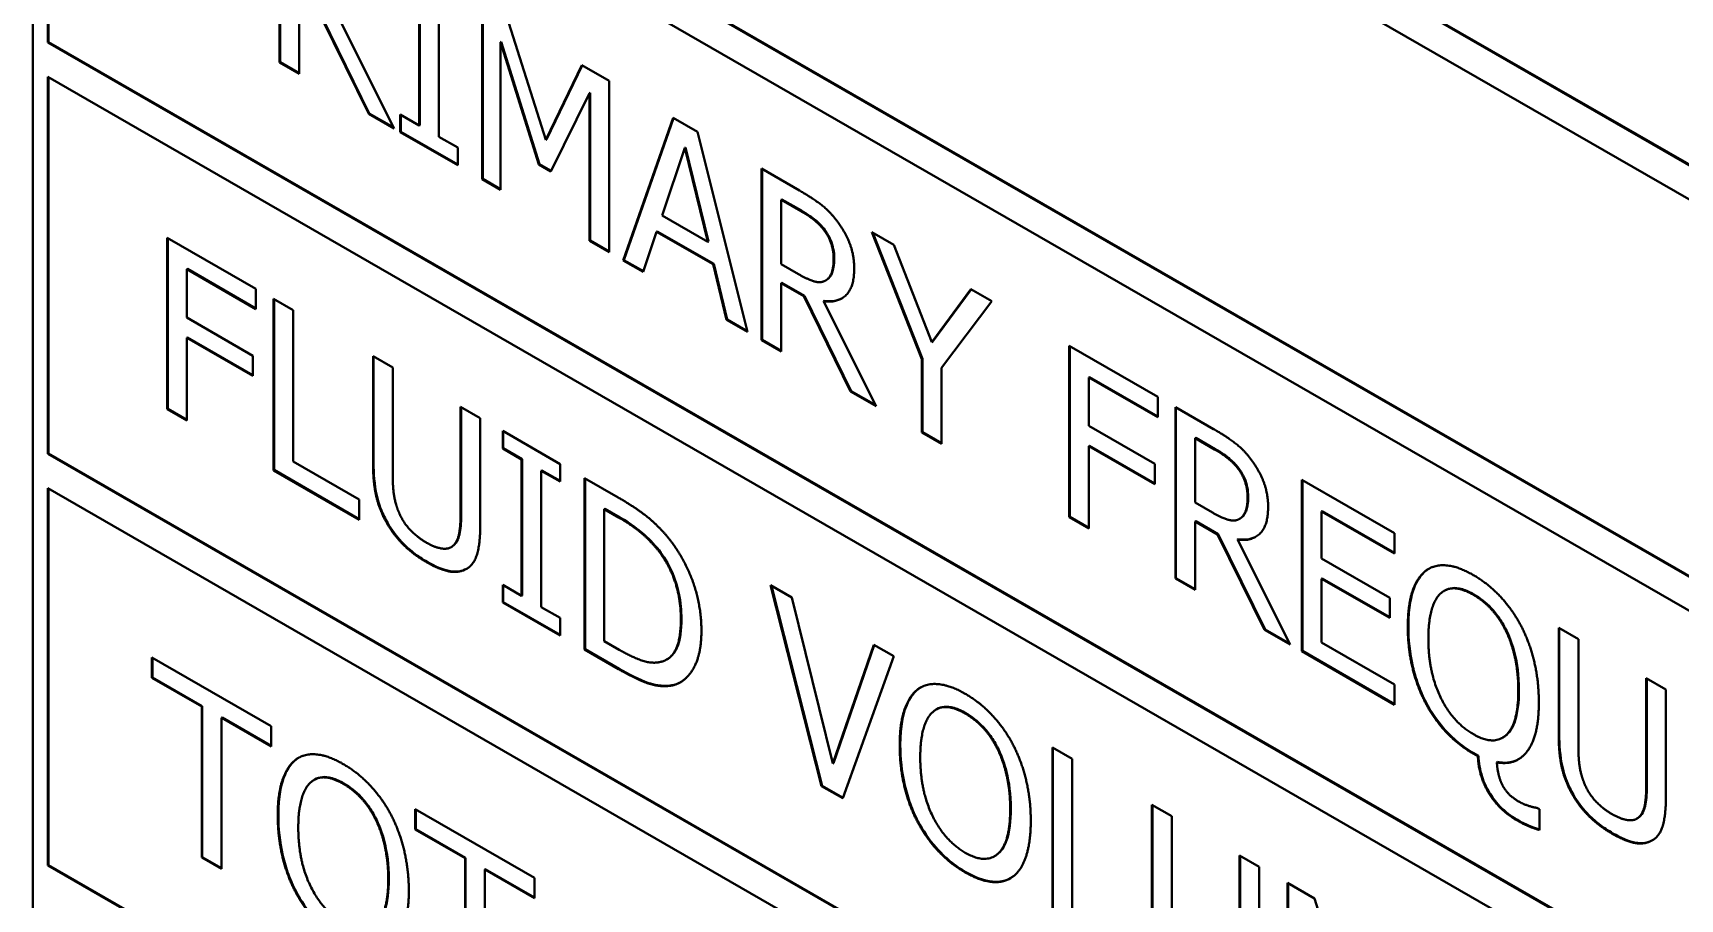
# Model space of a CAD drawing. Header units: millimetres. Extents: x 0 to 4205, y 0 to 2970.
# Drawn here: x 3753.92 to 3763.74, y 2247.21 to 2252.37 of the extents above; entities that cross this region are included whole.
import ezdxf

# ---------------------------------------------------------------- set-up
doc = ezdxf.new("R2010")
doc.units = ezdxf.units.MM
doc.header["$LTSCALE"] = 5
doc.layers.add('가시적인 것(ISO)', color=3, linetype='Continuous', lineweight=40)
doc.layers.add('가시적인 좁은 것(ISO)', color=3, linetype='Continuous', lineweight=35)

msp = doc.modelspace()

# ---------------------------------------------------------------- linework, layer by layer
at = {"layer": '가시적인 것(ISO)'}
for p, q in [((3753.9176, 2244.9054), (3753.9176, 2264.5266)), ((3769.7391, 2248.1598), (3754.006, 2257.2199)), ((3754.0095, 2257.222), (3769.7391, 2248.1639)), ((3754.006, 2257.0155), (3769.7391, 2247.9554)), ((3769.7391, 2245.7072), (3754.006, 2254.7673)), ((3754.0095, 2254.7693), (3769.7391, 2245.7113)), ((3754.006, 2252.3147), (3754.006, 2254.5629)), ((3754.006, 2254.5629), (3769.7391, 2245.5028)), ((3754.0095, 2254.5609), (3754.0095, 2252.3167)), ((3755.3882, 2252.1961), (3755.3882, 2253.2181)), ((3755.3917, 2252.1982), (3755.3917, 2253.216)), ((3756.2205, 2251.8212), (3756.2205, 2252.6344)), ((3756.2241, 2251.8232), (3756.2241, 2252.6365)), ((3755.5057, 2252.5351), (3755.5057, 2252.1285)), ((3756.338, 2252.5668), (3756.338, 2251.7535)), ((3756.5958, 2251.5007), (3756.5958, 2252.5226)), ((3756.5994, 2251.5027), (3756.5994, 2252.5206)), ((3755.9197, 2251.8901), (3755.6403, 2252.4576)), ((3755.9232, 2251.8921), (3755.6439, 2252.4596)), ((3755.7578, 2252.428), (3756.0723, 2251.8022)), ((3756.7563, 2252.4302), (3756.9769, 2251.7343)), ((3754.0095, 2252.3167), (3754.006, 2252.3147)), ((3769.7391, 2243.2545), (3754.006, 2252.3147)), ((3754.0095, 2252.3167), (3769.7391, 2243.2586)), ((3756.709, 2252.32), (3756.7054, 2252.3179)), ((3756.9339, 2251.5876), (3756.7054, 2252.3179)), ((3756.7054, 2252.3179), (3756.7054, 2251.4376)), ((3756.9375, 2251.5896), (3756.709, 2252.32)), ((3755.3917, 2252.1982), (3755.3882, 2252.1961)), ((3755.5057, 2252.1285), (3755.3882, 2252.1961)), ((3755.5057, 2252.1326), (3755.3917, 2252.1982)), ((3754.006, 2249.862), (3754.006, 2252.1103)), ((3754.006, 2252.1103), (3769.7391, 2243.0502)), ((3754.0095, 2252.1082), (3754.0095, 2249.864)), ((3756.9769, 2251.7343), (3757.1904, 2252.1803)), ((3756.9804, 2251.7363), (3757.1924, 2252.1791)), ((3757.1904, 2252.1803), (3757.3537, 2252.0862)), ((3757.2362, 2252.0123), (3757.0056, 2251.5463)), ((3757.2397, 2252.0143), (3757.2362, 2252.0123)), ((3757.2362, 2251.132), (3757.2362, 2252.0123)), ((3757.2397, 2251.134), (3757.2397, 2252.0143)), ((3757.3537, 2252.0862), (3757.3537, 2251.0643)), ((3755.9232, 2251.8921), (3755.9197, 2251.8901)), ((3756.0723, 2251.8022), (3755.9197, 2251.8901)), ((3756.0694, 2251.808), (3755.9232, 2251.8921)), ((3756.1081, 2251.7816), (3756.1081, 2251.8859)), ((3756.1081, 2251.8859), (3756.2205, 2251.8212)), ((3756.1116, 2251.7836), (3756.1116, 2251.8839)), ((3756.2241, 2251.8232), (3756.2205, 2251.8212)), ((3757.4375, 2251.016), (3757.7354, 2251.8664)), ((3757.441, 2251.0181), (3757.7378, 2251.865)), ((3757.7354, 2251.8664), (3757.8801, 2251.7831)), ((3756.1116, 2251.7836), (3756.1081, 2251.7816)), ((3756.4504, 2251.5844), (3756.1081, 2251.7816)), ((3756.4504, 2251.5885), (3756.1116, 2251.7836)), ((3756.338, 2251.7535), (3756.4504, 2251.6888)), ((3756.9804, 2251.7363), (3756.9769, 2251.7343)), ((3757.8801, 2251.7831), (3758.1781, 2250.5895)), ((3756.4504, 2251.6888), (3756.4504, 2251.5844)), ((3757.8049, 2251.6873), (3757.6688, 2251.2845)), ((3757.8085, 2251.6893), (3757.8049, 2251.6873)), ((3757.9417, 2251.1273), (3757.8049, 2251.6873)), ((3757.9453, 2251.1294), (3757.8085, 2251.6893)), ((3756.5994, 2251.5027), (3756.5958, 2251.5007)), ((3756.7054, 2251.4417), (3756.5994, 2251.5027)), ((3756.9375, 2251.5896), (3756.9339, 2251.5876)), ((3757.0056, 2251.5463), (3756.9339, 2251.5876)), ((3757.0071, 2251.5495), (3756.9375, 2251.5896)), ((3758.2619, 2251.5632), (3758.4897, 2251.4321)), ((3758.2619, 2250.5413), (3758.2619, 2251.5632)), ((3758.2654, 2250.5433), (3758.2654, 2251.5612)), ((3756.7054, 2251.4376), (3756.5958, 2251.5007)), ((3758.3829, 2251.38), (3758.3794, 2251.378)), ((3758.4961, 2251.3107), (3758.3794, 2251.378)), ((3758.3794, 2251.378), (3758.3794, 2250.9937)), ((3758.4997, 2251.3128), (3758.3829, 2251.38)), ((3757.6688, 2251.2845), (3757.9417, 2251.1273)), ((3754.7178, 2250.1296), (3754.7178, 2251.1515)), ((3754.7178, 2251.1515), (3755.2464, 2250.8471)), ((3754.7213, 2250.1316), (3754.7213, 2251.1495)), ((3757.2397, 2251.134), (3757.2362, 2251.132)), ((3757.3537, 2251.0643), (3757.2362, 2251.132)), ((3757.3537, 2251.0684), (3757.2397, 2251.134)), ((3757.6366, 2251.1871), (3757.5564, 2250.9476)), ((3757.6401, 2251.1891), (3757.6366, 2251.1871)), ((3757.974, 2250.9928), (3757.6366, 2251.1871)), ((3757.9775, 2250.9949), (3757.6401, 2251.1891)), ((3757.9453, 2251.1294), (3757.9417, 2251.1273)), ((3758.9202, 2251.1842), (3759.0505, 2251.1091)), ((3759.2188, 2250.4283), (3758.9202, 2251.1842)), ((3759.2224, 2250.4303), (3758.9258, 2251.1809)), ((3759.0505, 2251.1091), (3759.2783, 2250.5282)), ((3757.441, 2251.0181), (3757.4375, 2251.016)), ((3757.5564, 2250.9476), (3757.4375, 2251.016)), ((3757.5575, 2250.951), (3757.441, 2251.0181)), ((3754.8388, 2250.965), (3754.8352, 2250.963)), ((3755.2464, 2250.7262), (3754.8352, 2250.963)), ((3754.8352, 2250.963), (3754.8352, 2250.6748)), ((3755.2464, 2250.7303), (3754.8388, 2250.965)), ((3757.9775, 2250.9949), (3757.974, 2250.9928)), ((3758.0542, 2250.6609), (3757.974, 2250.9928)), ((3758.0577, 2250.6629), (3757.9775, 2250.9949)), ((3758.3794, 2250.9937), (3758.4825, 2250.9343)), ((3755.2464, 2250.8471), (3755.2464, 2250.7262)), ((3758.3829, 2250.8823), (3758.3794, 2250.8803)), ((3758.514, 2250.8027), (3758.3794, 2250.8803)), ((3758.3794, 2250.8803), (3758.3794, 2250.4736)), ((3758.5176, 2250.8048), (3758.3829, 2250.8823)), ((3758.6422, 2250.8953), (3758.6421, 2250.8952)), ((3758.6487, 2250.8989), (3758.6451, 2250.8969)), ((3759.2783, 2250.5282), (3759.5104, 2250.8443)), ((3759.2818, 2250.5303), (3759.5118, 2250.8435)), ((3759.5104, 2250.8443), (3759.635, 2250.7725)), ((3755.3517, 2249.7645), (3755.3517, 2250.7865)), ((3755.3517, 2250.7865), (3755.4691, 2250.7188)), ((3755.3552, 2249.7666), (3755.3552, 2250.7844)), ((3755.4691, 2250.7188), (3755.4691, 2249.8178)), ((3758.5176, 2250.8048), (3758.514, 2250.8027)), ((3758.7934, 2250.2352), (3758.514, 2250.8027)), ((3758.7969, 2250.2373), (3758.5176, 2250.8048)), ((3758.635, 2250.7752), (3758.6315, 2250.7732)), ((3758.6315, 2250.7732), (3758.9459, 2250.1474)), ((3759.635, 2250.7725), (3759.3363, 2250.3747)), ((3754.8352, 2250.6748), (3755.2292, 2250.4479)), ((3758.0577, 2250.6629), (3758.0542, 2250.6609)), ((3758.1781, 2250.5895), (3758.0542, 2250.6609)), ((3758.1769, 2250.5943), (3758.0577, 2250.6629)), ((3754.8388, 2250.5559), (3754.8352, 2250.5538)), ((3755.2292, 2250.327), (3754.8352, 2250.5538)), ((3754.8352, 2250.5538), (3754.8352, 2250.0619)), ((3755.2292, 2250.3311), (3754.8388, 2250.5559)), ((3758.2654, 2250.5433), (3758.2619, 2250.5413)), ((3758.3794, 2250.4736), (3758.2619, 2250.5413)), ((3758.3794, 2250.4777), (3758.2654, 2250.5433)), ((3759.2818, 2250.5303), (3759.2783, 2250.5282)), ((3755.2292, 2250.4479), (3755.2292, 2250.327)), ((3755.9455, 2249.8069), (3755.9455, 2250.4445)), ((3755.9455, 2250.4445), (3756.0629, 2250.3769)), ((3755.949, 2249.8089), (3755.949, 2250.4425)), ((3759.2224, 2250.4303), (3759.2188, 2250.4283)), ((3759.2188, 2249.9902), (3759.2188, 2250.4283)), ((3759.2224, 2249.9923), (3759.2224, 2250.4303)), ((3760.0963, 2249.4849), (3760.0963, 2250.5069)), ((3760.0963, 2250.5069), (3760.6249, 2250.2025)), ((3760.0998, 2249.487), (3760.0998, 2250.5048)), ((3756.0629, 2250.3769), (3756.0629, 2249.7392)), ((3759.3363, 2250.3747), (3759.3363, 2249.9226)), ((3758.7969, 2250.2373), (3758.7934, 2250.2352)), ((3758.9459, 2250.1474), (3758.7934, 2250.2352)), ((3758.9431, 2250.1531), (3758.7969, 2250.2373)), ((3760.2173, 2250.3204), (3760.2138, 2250.3183)), ((3760.6249, 2250.0816), (3760.2138, 2250.3183)), ((3760.2138, 2250.3183), (3760.2138, 2250.0301)), ((3760.6249, 2250.0856), (3760.2173, 2250.3204)), ((3754.7213, 2250.1316), (3754.7178, 2250.1296)), ((3754.8352, 2250.0619), (3754.7178, 2250.1296)), ((3754.8352, 2250.066), (3754.7213, 2250.1316)), ((3756.4676, 2249.5028), (3756.4676, 2250.1438)), ((3756.4676, 2250.1438), (3756.5851, 2250.0762)), ((3756.4712, 2249.5049), (3756.4712, 2250.1418)), ((3760.6249, 2250.2025), (3760.6249, 2250.0816)), ((3760.7302, 2250.1418), (3760.958, 2250.0107)), ((3760.7302, 2249.1199), (3760.7302, 2250.1418)), ((3760.7337, 2249.1219), (3760.7337, 2250.1398)), ((3756.5851, 2250.0762), (3756.5851, 2249.4385)), ((3760.2138, 2250.0301), (3760.6077, 2249.8033)), ((3756.719, 2249.8947), (3756.719, 2249.9991)), ((3756.719, 2249.9991), (3757.0614, 2249.8019)), ((3756.7226, 2249.8967), (3756.7226, 2249.997)), ((3759.2224, 2249.9923), (3759.2188, 2249.9902)), ((3759.3363, 2249.9226), (3759.2188, 2249.9902)), ((3759.3363, 2249.9266), (3759.2224, 2249.9923)), ((3760.8512, 2249.9586), (3760.8477, 2249.9566)), ((3760.9644, 2249.8894), (3760.8477, 2249.9566)), ((3760.8477, 2249.9566), (3760.8477, 2249.5723)), ((3760.9679, 2249.8914), (3760.8512, 2249.9586)), ((3754.0095, 2249.864), (3754.006, 2249.862)), ((3769.7391, 2240.8019), (3754.006, 2249.862)), ((3754.0095, 2249.864), (3769.7391, 2240.806)), ((3756.7226, 2249.8967), (3756.719, 2249.8947)), ((3756.8315, 2249.8299), (3756.719, 2249.8947)), ((3756.835, 2249.832), (3756.7226, 2249.8967)), ((3756.835, 2249.832), (3756.8315, 2249.8299)), ((3756.835, 2249.0187), (3756.835, 2249.832)), ((3760.2173, 2249.9112), (3760.2138, 2249.9092)), ((3760.6077, 2249.6824), (3760.2138, 2249.9092)), ((3760.2138, 2249.9092), (3760.2138, 2249.4173)), ((3760.6077, 2249.6864), (3760.2173, 2249.9112)), ((3755.3552, 2249.7666), (3755.3517, 2249.7645)), ((3755.8638, 2249.4696), (3755.3517, 2249.7645)), ((3755.8638, 2249.4737), (3755.3552, 2249.7666)), ((3755.4691, 2249.8178), (3755.8638, 2249.5905)), ((3756.8315, 2249.0167), (3756.8315, 2249.8299)), ((3756.9525, 2249.7643), (3756.949, 2249.7623)), ((3757.0614, 2249.6975), (3756.949, 2249.7623)), ((3756.949, 2249.7623), (3756.949, 2248.9491)), ((3757.0614, 2249.7016), (3756.9525, 2249.7643)), ((3757.0614, 2249.8019), (3757.0614, 2249.6975)), ((3760.6077, 2249.8033), (3760.6077, 2249.6824)), ((3754.006, 2247.4094), (3754.006, 2249.6576)), ((3754.006, 2249.6576), (3769.7391, 2240.5975)), ((3754.0095, 2249.6556), (3754.0095, 2247.4114)), ((3757.2068, 2249.7182), (3757.4081, 2249.6023)), ((3757.2068, 2248.6962), (3757.2068, 2249.7182)), ((3757.2104, 2248.6983), (3757.2104, 2249.7161)), ((3761.4844, 2248.6856), (3761.4844, 2249.7075)), ((3761.4844, 2249.7075), (3762.0374, 2249.3891)), ((3761.488, 2248.6876), (3761.488, 2249.7055)), ((3755.8638, 2249.5905), (3755.8638, 2249.4696)), ((3760.8477, 2249.5723), (3760.9508, 2249.5129)), ((3757.3278, 2249.535), (3757.3243, 2249.5329)), ((3757.4138, 2249.4814), (3757.3243, 2249.5329)), ((3757.3243, 2249.5329), (3757.3243, 2248.7462)), ((3757.4174, 2249.4834), (3757.3278, 2249.535)), ((3760.0998, 2249.487), (3760.0963, 2249.4849)), ((3760.2138, 2249.4173), (3760.0963, 2249.4849)), ((3760.2138, 2249.4214), (3760.0998, 2249.487)), ((3760.8512, 2249.4609), (3760.8477, 2249.4589)), ((3760.9823, 2249.3813), (3760.8477, 2249.4589)), ((3760.8477, 2249.4589), (3760.8477, 2249.0523)), ((3760.9859, 2249.3834), (3760.8512, 2249.4609)), ((3761.1105, 2249.474), (3761.1103, 2249.4738)), ((3761.1169, 2249.4776), (3761.1134, 2249.4755)), ((3761.6054, 2249.521), (3761.6019, 2249.5189)), ((3762.0374, 2249.2682), (3761.6019, 2249.5189)), ((3761.6019, 2249.5189), (3761.6019, 2249.239)), ((3762.0374, 2249.2722), (3761.6054, 2249.521)), ((3760.9859, 2249.3834), (3760.9823, 2249.3813)), ((3761.2617, 2248.8138), (3760.9823, 2249.3813)), ((3761.2652, 2248.8159), (3760.9859, 2249.3834)), ((3761.1033, 2249.3538), (3761.0998, 2249.3518)), ((3761.0998, 2249.3518), (3761.4142, 2248.726)), ((3762.0374, 2249.3891), (3762.0374, 2249.2682)), ((3756.4153, 2249.3088), (3756.4118, 2249.3068)), ((3761.6019, 2249.239), (3762.008, 2249.0052)), ((3756.719, 2248.9771), (3756.719, 2249.0815)), ((3756.719, 2249.0815), (3756.8315, 2249.0167)), ((3756.7226, 2248.9792), (3756.7226, 2249.0794)), ((3758.6208, 2247.882), (3758.3163, 2249.0792)), ((3758.3163, 2249.0792), (3758.4424, 2249.0066)), ((3758.6243, 2247.884), (3758.3211, 2249.0765)), ((3760.7337, 2249.1219), (3760.7302, 2249.1199)), ((3760.8477, 2249.0523), (3760.7302, 2249.1199)), ((3760.8477, 2249.0563), (3760.7337, 2249.1219)), ((3761.6054, 2249.1202), (3761.6019, 2249.1181)), ((3762.008, 2248.8842), (3761.6019, 2249.1181)), ((3761.6019, 2249.1181), (3761.6019, 2248.7388)), ((3762.008, 2248.8883), (3761.6054, 2249.1202)), ((3762.3374, 2249.0484), (3762.3338, 2249.0463)), ((3756.7226, 2248.9792), (3756.719, 2248.9771)), ((3757.0614, 2248.78), (3756.719, 2248.9771)), ((3757.0614, 2248.784), (3756.7226, 2248.9792)), ((3756.835, 2249.0187), (3756.8315, 2249.0167)), ((3756.949, 2248.9491), (3757.0614, 2248.8843)), ((3758.4424, 2249.0066), (3758.6874, 2248.0167)), ((3762.008, 2249.0052), (3762.008, 2248.8842)), ((3757.0614, 2248.8843), (3757.0614, 2248.78)), ((3761.2652, 2248.8159), (3761.2617, 2248.8138)), ((3761.4142, 2248.726), (3761.2617, 2248.8138)), ((3761.4114, 2248.7317), (3761.2652, 2248.8159)), ((3763.0158, 2248.188), (3763.0158, 2248.8256)), ((3763.0158, 2248.8256), (3763.1333, 2248.758)), ((3763.0194, 2248.19), (3763.0194, 2248.8236)), ((3763.1333, 2248.758), (3763.1333, 2248.1203)), ((3757.2104, 2248.6983), (3757.2068, 2248.6962)), ((3757.4103, 2248.5791), (3757.2068, 2248.6962)), ((3757.4138, 2248.5811), (3757.2104, 2248.6983)), ((3757.3243, 2248.7462), (3757.4138, 2248.6946)), ((3758.6874, 2248.0167), (3758.9323, 2248.7245)), ((3758.6909, 2248.0188), (3758.9347, 2248.7231)), ((3759.052, 2248.6556), (3758.7475, 2247.809)), ((3758.9323, 2248.7245), (3759.052, 2248.6556)), ((3761.488, 2248.6876), (3761.4844, 2248.6856)), ((3762.0374, 2248.3671), (3761.4844, 2248.6856)), ((3762.0374, 2248.3712), (3761.488, 2248.6876)), ((3761.6019, 2248.7388), (3762.0374, 2248.488)), ((3754.6275, 2248.5277), (3754.6275, 2248.6486)), ((3754.6275, 2248.6486), (3755.3381, 2248.2395)), ((3754.6311, 2248.5298), (3754.6311, 2248.6466)), ((3757.7002, 2248.6383), (3757.6966, 2248.6362)), ((3754.6311, 2248.5298), (3754.6275, 2248.5277)), ((3754.9241, 2248.357), (3754.6275, 2248.5277)), ((3754.9276, 2248.359), (3754.6311, 2248.5298)), ((3757.7268, 2248.4829), (3757.7233, 2248.4808)), ((3759.1959, 2248.46), (3759.1923, 2248.458)), ((3762.0374, 2248.488), (3762.0374, 2248.3671)), ((3763.538, 2247.8839), (3763.538, 2248.5249)), ((3763.538, 2248.5249), (3763.6555, 2248.4573)), ((3763.5415, 2247.886), (3763.5415, 2248.5229)), ((3763.6555, 2248.4573), (3763.6555, 2247.8196)), ((3754.9276, 2248.359), (3754.9241, 2248.357)), ((3754.9276, 2247.458), (3754.9276, 2248.359)), ((3754.9241, 2247.4559), (3754.9241, 2248.357)), ((3755.0451, 2248.2914), (3755.0415, 2248.2893)), ((3755.0415, 2248.2893), (3755.0415, 2247.3883)), ((3755.3381, 2248.1186), (3755.0415, 2248.2893)), ((3755.3381, 2248.1226), (3755.0451, 2248.2914)), ((3759.3075, 2248.3405), (3759.304, 2248.3385)), ((3755.3381, 2248.2395), (3755.3381, 2248.1186)), ((3762.6842, 2248.1719), (3762.6807, 2248.1699)), ((3759.9967, 2247.0896), (3759.9967, 2248.1116)), ((3759.9967, 2248.1116), (3760.1142, 2248.0439)), ((3760.0003, 2247.0917), (3760.0003, 2248.1095)), ((3762.5338, 2248.0598), (3762.5065, 2248.0754)), ((3762.5373, 2248.0618), (3762.5101, 2248.0775)), ((3755.487, 2248.041), (3755.4835, 2248.039)), ((3758.6909, 2248.0188), (3758.6874, 2248.0167)), ((3760.1142, 2248.0439), (3760.1142, 2247.1429)), ((3762.5373, 2248.0618), (3762.5338, 2248.0598)), ((3762.6505, 2248.0256), (3762.6469, 2248.0236)), ((3755.5986, 2247.9215), (3755.5951, 2247.9194)), ((3758.6243, 2247.884), (3758.6208, 2247.882)), ((3758.7475, 2247.809), (3758.6208, 2247.882)), ((3758.7488, 2247.8124), (3758.6243, 2247.884)), ((3760.5905, 2247.132), (3760.5905, 2247.7696)), ((3760.5905, 2247.7696), (3760.708, 2247.702)), ((3756.1976, 2247.6236), (3756.1976, 2247.7445)), ((3756.1976, 2247.7445), (3756.9081, 2247.3353)), ((3756.2011, 2247.6256), (3756.2011, 2247.7425)), ((3760.594, 2247.134), (3760.594, 2247.7676)), ((3760.708, 2247.702), (3760.708, 2247.0643)), ((3762.8847, 2247.7525), (3762.9005, 2247.7434)), ((3762.9005, 2247.7434), (3762.9005, 2247.62)), ((3763.4857, 2247.6899), (3763.4821, 2247.6879)), ((3756.2011, 2247.6256), (3756.1976, 2247.6236)), ((3756.4941, 2247.4528), (3756.1976, 2247.6236)), ((3756.4977, 2247.4549), (3756.2011, 2247.6256)), ((3754.0095, 2247.4114), (3754.006, 2247.4094)), ((3769.7391, 2238.3493), (3754.006, 2247.4094)), ((3754.0095, 2247.4114), (3769.7391, 2238.3533)), ((3754.9276, 2247.458), (3754.9241, 2247.4559)), ((3755.0415, 2247.3883), (3754.9241, 2247.4559)), ((3755.0415, 2247.3924), (3754.9276, 2247.458)), ((3756.4977, 2247.4549), (3756.4941, 2247.4528)), ((3756.4941, 2246.5518), (3756.4941, 2247.4528)), ((3756.4977, 2246.5538), (3756.4977, 2247.4549)), ((3756.6151, 2247.3872), (3756.6116, 2247.3852)), ((3756.9081, 2247.2144), (3756.6116, 2247.3852)), ((3756.6116, 2247.3852), (3756.6116, 2246.4842)), ((3756.9081, 2247.2185), (3756.6151, 2247.3872)), ((3759.6547, 2247.4656), (3759.6512, 2247.4636)), ((3761.1127, 2246.8279), (3761.1127, 2247.4689)), ((3761.1127, 2247.4689), (3761.2301, 2247.4013)), ((3761.1162, 2246.83), (3761.1162, 2247.4669)), ((3761.2301, 2247.4013), (3761.2301, 2246.7636)), ((3756.9081, 2247.3353), (3756.9081, 2247.2144)), ((3761.3985, 2247.3044), (3761.5589, 2247.212)), ((3761.3985, 2246.2824), (3761.3985, 2247.3044)), ((3761.402, 2246.2845), (3761.402, 2247.3023)), ((3761.5589, 2247.212), (3761.7795, 2246.516))]:
    msp.add_line(p, q, dxfattribs=at)
for points, degree in [([(3758.4897, 2251.4321), (3758.5656, 2251.3883), (3758.668, 2251.3103), (3758.7146, 2251.2487)], 2), ([(3758.6365, 2251.1951), (3758.6114, 2251.2286), (3758.5448, 2251.2827), (3758.4961, 2251.3107)], 2), ([(3758.7146, 2251.2487), (3758.7611, 2251.1871), (3758.8149, 2251.0477), (3758.8149, 2250.9674)], 2), ([(3758.6924, 2251.0271), (3758.6924, 2251.0718), (3758.6652, 2251.1563), (3758.6365, 2251.1951)], 2), ([(3758.6422, 2250.8953), (3758.668, 2250.9087), (3758.6924, 2250.9741), (3758.6924, 2251.0271)], 2), ([(3758.4825, 2250.9343), (3758.5334, 2250.905), (3758.6143, 2250.8791), (3758.6422, 2250.8953)], 2), ([(3758.8149, 2250.9674), (3758.8149, 2250.8556), (3758.716, 2250.7609), (3758.6315, 2250.7732)], 2), ([(3760.958, 2250.0107), (3761.0339, 2249.9669), (3761.1363, 2249.8889), (3761.1829, 2249.8273)], 2), ([(3761.1048, 2249.7737), (3761.0797, 2249.8072), (3761.0131, 2249.8613), (3760.9644, 2249.8894)], 2), ([(3756.03, 2249.4468), (3755.9834, 2249.5266), (3755.9455, 2249.6975), (3755.9455, 2249.8069)], 2), ([(3756.0629, 2249.7392), (3756.0629, 2249.668), (3756.0787, 2249.5628), (3756.1009, 2249.5111)], 2), ([(3761.1607, 2249.6057), (3761.1607, 2249.6505), (3761.1335, 2249.7349), (3761.1048, 2249.7737)], 2), ([(3761.1829, 2249.8273), (3761.2294, 2249.7657), (3761.2832, 2249.6263), (3761.2832, 2249.546)], 2), ([(3757.4081, 2249.6023), (3757.5327, 2249.5305), (3757.6746, 2249.4057), (3757.7247, 2249.3388)], 2), ([(3761.2832, 2249.546), (3761.2832, 2249.4342), (3761.1843, 2249.3395), (3761.0998, 2249.3518)], 2), ([(3761.1105, 2249.474), (3761.1363, 2249.4873), (3761.1607, 2249.5527), (3761.1607, 2249.6057)], 2), ([(3756.2649, 2249.2171), (3756.1869, 2249.2621), (3756.0708, 2249.3761), (3756.03, 2249.4468)], 2), ([(3756.1009, 2249.5111), (3756.1245, 2249.4561), (3756.2062, 2249.3669), (3756.2649, 2249.333)], 2), ([(3756.4297, 2249.3218), (3756.4519, 2249.3479), (3756.4676, 2249.4341), (3756.4676, 2249.5028)], 2), ([(3757.6473, 2249.2856), (3757.6001, 2249.3451), (3757.4933, 2249.4356), (3757.4138, 2249.4814)], 2), ([(3760.9508, 2249.5129), (3761.0017, 2249.4836), (3761.0826, 2249.4577), (3761.1105, 2249.474)], 2), ([(3756.5851, 2249.4385), (3756.5851, 2249.3317), (3756.5479, 2249.2008), (3756.5006, 2249.1758)], 2), ([(3756.2649, 2249.333), (3756.3201, 2249.3013), (3756.406, 2249.294), (3756.4297, 2249.3218)], 2), ([(3756.4153, 2249.3088), (3756.422, 2249.3126), (3756.4279, 2249.3176), (3756.4332, 2249.3238)], 3), ([(3757.7813, 2248.8772), (3757.7813, 2248.9948), (3757.714, 2249.2), (3757.6473, 2249.2856)], 2), ([(3757.7247, 2249.3388), (3757.8099, 2249.2243), (3757.9038, 2248.9541), (3757.9038, 2248.805)], 2), ([(3756.5006, 2249.1758), (3756.4583, 2249.1521), (3756.3466, 2249.1701), (3756.2649, 2249.2171)], 2), ([(3756.5061, 2249.1789), (3756.5054, 2249.1785), (3756.5048, 2249.1782), (3756.5041, 2249.1778)], 3), ([(3762.1162, 2248.8319), (3762.1162, 2248.9611), (3762.1713, 2249.1248), (3762.2222, 2249.165)], 2), ([(3762.2222, 2249.165), (3762.2738, 2249.2041), (3762.4177, 2249.1916), (3762.5065, 2249.1404)], 2), ([(3762.2257, 2249.1671), (3762.2308, 2249.1709), (3762.236, 2249.1744), (3762.2414, 2249.1776)], 3), ([(3762.5073, 2249.0224), (3762.4435, 2249.0591), (3762.3475, 2249.0631), (3762.311, 2249.0294)], 2), ([(3762.5065, 2249.1404), (3762.5968, 2249.0885), (3762.7415, 2248.9323), (3762.7916, 2248.8371)], 2), ([(3762.311, 2249.0294), (3762.2759, 2248.9975), (3762.2387, 2248.8607), (3762.2387, 2248.7614)], 2), ([(3762.7028, 2248.8038), (3762.6677, 2248.877), (3762.5689, 2248.9869), (3762.5073, 2249.0224)], 2), ([(3757.6581, 2248.6219), (3757.7197, 2248.6344), (3757.7813, 2248.758), (3757.7813, 2248.8772)], 2), ([(3757.9038, 2248.805), (3757.9038, 2248.6651), (3757.8056, 2248.4963), (3757.7233, 2248.4808)], 2), ([(3762.2215, 2248.3787), (3762.1706, 2248.4759), (3762.1162, 2248.706), (3762.1162, 2248.8319)], 2), ([(3762.2387, 2248.7614), (3762.2387, 2248.5601), (3762.3848, 2248.2615), (3762.5073, 2248.191)], 2), ([(3762.7752, 2248.4524), (3762.7752, 2248.5543), (3762.7372, 2248.7327), (3762.7028, 2248.8038)], 2), ([(3762.7916, 2248.8371), (3762.8418, 2248.7412), (3762.8976, 2248.5094), (3762.8976, 2248.3819)], 2), ([(3757.4138, 2248.6946), (3757.4919, 2248.6497), (3757.6101, 2248.6106), (3757.6581, 2248.6219)], 2), ([(3757.7233, 2248.4808), (3757.6559, 2248.4707), (3757.5177, 2248.5172), (3757.4103, 2248.5791)], 2), ([(3757.7804, 2248.5021), (3757.7641, 2248.493), (3757.7462, 2248.4865), (3757.7268, 2248.4829)], 3), ([(3759.0863, 2248.1249), (3759.0863, 2248.2532), (3759.1415, 2248.4169), (3759.1923, 2248.458)], 2), ([(3759.1923, 2248.458), (3759.2439, 2248.4962), (3759.3879, 2248.4837), (3759.4767, 2248.4326)], 2), ([(3759.1959, 2248.46), (3759.2005, 2248.4635), (3759.2053, 2248.4667), (3759.2102, 2248.4696)], 3), ([(3759.4767, 2248.4326), (3759.567, 2248.3806), (3759.7116, 2248.2244), (3759.7618, 2248.1301)], 2), ([(3762.5065, 2248.0754), (3762.417, 2248.127), (3762.273, 2248.2803), (3762.2215, 2248.3787)], 2), ([(3762.5073, 2248.191), (3762.6297, 2248.1204), (3762.7752, 2248.2512), (3762.7752, 2248.4524)], 2), ([(3762.8976, 2248.3819), (3762.8976, 2248.1831), (3762.7637, 2248.0019), (3762.6469, 2248.0236)], 2), ([(3759.2812, 2248.3216), (3759.2461, 2248.2896), (3759.2088, 2248.1537), (3759.2088, 2248.0543)], 2), ([(3759.4774, 2248.3145), (3759.4137, 2248.3513), (3759.3177, 2248.3552), (3759.2812, 2248.3216)], 2), ([(3759.673, 2248.0959), (3759.6379, 2248.1691), (3759.539, 2248.2791), (3759.4774, 2248.3145)], 2), ([(3763.1003, 2247.8279), (3763.0538, 2247.9077), (3763.0158, 2248.0786), (3763.0158, 2248.188)], 2), ([(3755.4835, 2248.039), (3755.535, 2248.0772), (3755.679, 2248.0647), (3755.7678, 2248.0135)], 2), ([(3759.1916, 2247.6709), (3759.1408, 2247.768), (3759.0863, 2247.999), (3759.0863, 2248.1249)], 2), ([(3759.7453, 2247.7454), (3759.7453, 2247.8464), (3759.7073, 2248.0248), (3759.673, 2248.0959)], 2), ([(3759.7618, 2248.1301), (3759.8119, 2248.0333), (3759.8678, 2247.8024), (3759.8678, 2247.6748)], 2), ([(3763.1333, 2248.1203), (3763.1333, 2248.0491), (3763.149, 2247.9439), (3763.1713, 2247.8922)], 2), ([(3755.3775, 2247.7058), (3755.3775, 2247.8342), (3755.4326, 2247.9979), (3755.4835, 2248.039)], 2), ([(3755.487, 2248.041), (3755.4916, 2248.0444), (3755.4964, 2248.0476), (3755.5013, 2248.0505)], 3), ([(3755.7678, 2248.0135), (3755.8581, 2247.9615), (3756.0028, 2247.8053), (3756.0529, 2247.7111)], 2), ([(3759.2088, 2248.0543), (3759.2088, 2247.8531), (3759.3549, 2247.5553), (3759.4774, 2247.4847)], 2), ([(3762.763, 2247.6801), (3762.6634, 2247.7375), (3762.5395, 2247.9372), (3762.5338, 2248.0598)], 2), ([(3762.6469, 2248.0236), (3762.6498, 2247.9838), (3762.667, 2247.9126), (3762.6806, 2247.8874)], 2), ([(3755.5723, 2247.9025), (3755.5372, 2247.8706), (3755.4999, 2247.7347), (3755.4999, 2247.6353)], 2), ([(3755.7685, 2247.8955), (3755.7048, 2247.9322), (3755.6088, 2247.9361), (3755.5723, 2247.9025)], 2), ([(3755.9641, 2247.6769), (3755.929, 2247.7501), (3755.8301, 2247.86), (3755.7685, 2247.8955)], 2), ([(3762.6806, 2247.8874), (3762.6971, 2247.8564), (3762.7422, 2247.8105), (3762.7823, 2247.7874)], 2), ([(3763.1713, 2247.8922), (3763.1949, 2247.8372), (3763.2765, 2247.748), (3763.3353, 2247.7141)], 2), ([(3763.5, 2247.7029), (3763.5222, 2247.729), (3763.538, 2247.8152), (3763.538, 2247.8839)], 2), ([(3762.7823, 2247.7874), (3762.806, 2247.7738), (3762.8704, 2247.7541), (3762.8847, 2247.7525)], 2), ([(3763.3353, 2247.5982), (3763.2572, 2247.6432), (3763.1412, 2247.7572), (3763.1003, 2247.8279)], 2), ([(3763.6555, 2247.8196), (3763.6555, 2247.7128), (3763.6182, 2247.5818), (3763.5709, 2247.5569)], 2), ([(3755.4828, 2247.2518), (3755.4319, 2247.349), (3755.3775, 2247.5799), (3755.3775, 2247.7058)], 2), ([(3756.0364, 2247.3263), (3756.0364, 2247.4274), (3755.9985, 2247.6058), (3755.9641, 2247.6769)], 2), ([(3756.0529, 2247.7111), (3756.1031, 2247.6143), (3756.1589, 2247.3833), (3756.1589, 2247.2558)], 2), ([(3759.4774, 2247.4847), (3759.5999, 2247.4142), (3759.7453, 2247.5441), (3759.7453, 2247.7454)], 2), ([(3759.8678, 2247.6748), (3759.8678, 2247.5506), (3759.8134, 2247.3807), (3759.7618, 2247.3425)], 2), ([(3762.9005, 2247.62), (3762.8683, 2247.6294), (3762.7981, 2247.6599), (3762.763, 2247.6801)], 2), ([(3763.3353, 2247.7141), (3763.3904, 2247.6824), (3763.4764, 2247.6751), (3763.5, 2247.7029)], 2), ([(3763.4857, 2247.6899), (3763.4923, 2247.6937), (3763.4983, 2247.6987), (3763.5036, 2247.7049)], 3), ([(3755.4999, 2247.6353), (3755.4999, 2247.434), (3755.6461, 2247.1362), (3755.7685, 2247.0657)], 2), ([(3759.4767, 2247.3676), (3759.3872, 2247.4191), (3759.2439, 2247.572), (3759.1916, 2247.6709)], 2), ([(3763.5709, 2247.5569), (3763.5287, 2247.5332), (3763.4169, 2247.5512), (3763.3353, 2247.5982)], 2), ([(3763.5764, 2247.56), (3763.5758, 2247.5596), (3763.5751, 2247.5593), (3763.5745, 2247.5589)], 3), ([(3755.7685, 2247.0657), (3755.891, 2246.9952), (3756.0364, 2247.1251), (3756.0364, 2247.3263)], 2), ([(3759.7618, 2247.3425), (3759.7073, 2247.3026), (3759.5634, 2247.3176), (3759.4767, 2247.3676)], 2), ([(3755.7678, 2246.9485), (3755.6783, 2247.0001), (3755.535, 2247.153), (3755.4828, 2247.2518)], 2), ([(3756.1589, 2247.2558), (3756.1589, 2247.1316), (3756.1045, 2246.9617), (3756.0529, 2246.9235)], 2)]:
    msp.add_open_spline(points, degree=degree, dxfattribs=at)
for points, knots in [([(3758.6401, 2251.1972), (3758.6223, 2251.2209), (3758.6025, 2251.2408), (3758.5667, 2251.2698), (3758.5419, 2251.2885), (3758.4997, 2251.3128)], [-0.08567867, -0.08567867, -0.08567867, -0.08567867, -0.03584693, -0.03584693, 0, 0, 0, 0]), ([(3758.6959, 2251.0292), (3758.6959, 2251.0469), (3758.6943, 2251.0656), (3758.6871, 2251.1015), (3758.682, 2251.1197), (3758.6649, 2251.1596), (3758.6534, 2251.179), (3758.6401, 2251.1972)], [-0.04140128, -0.04140128, -0.04140128, -0.04140128, -0.02640117, -0.02640117, -0.01371049, -0.01371049, 0, 0, 0, 0]), ([(3758.6487, 2250.8989), (3758.656, 2250.9032), (3758.6625, 2250.9087), (3758.6746, 2250.9234), (3758.6798, 2250.9327), (3758.6902, 2250.9607), (3758.6959, 2250.9869), (3758.6959, 2251.0292)], [-0.06705283, -0.06705283, -0.06705283, -0.06705283, -0.05025397, -0.05025397, -0.03103761, -0.03103761, 0, 0, 0, 0]), ([(3758.7419, 2250.7902), (3758.7402, 2250.7893), (3758.7386, 2250.7885), (3758.7074, 2250.7729), (3758.6728, 2250.7697), (3758.635, 2250.7752)], [-0.03611455, -0.03611455, -0.03611455, -0.03611455, -0.03422864, -0.03422864, 0, 0, 0, 0]), ([(3761.1083, 2249.7758), (3761.0906, 2249.7995), (3761.0708, 2249.8194), (3761.035, 2249.8484), (3761.0102, 2249.8671), (3760.9679, 2249.8914)], [-0.08567867, -0.08567867, -0.08567867, -0.08567867, -0.03584693, -0.03584693, 0, 0, 0, 0]), ([(3756.0335, 2249.4488), (3756.0181, 2249.4752), (3756.0049, 2249.5023), (3755.979, 2249.5676), (3755.9716, 2249.5979), (3755.9533, 2249.6803), (3755.949, 2249.7489), (3755.949, 2249.8089)], [-0.06277013, -0.06277013, -0.06277013, -0.06277013, -0.05478899, -0.05478899, -0.04400046, -0.04400046, 0, 0, 0, 0]), ([(3761.1642, 2249.6078), (3761.1642, 2249.6255), (3761.1626, 2249.6443), (3761.1554, 2249.6801), (3761.1503, 2249.6983), (3761.1332, 2249.7382), (3761.1217, 2249.7576), (3761.1083, 2249.7758)], [-0.04140128, -0.04140128, -0.04140128, -0.04140128, -0.02640117, -0.02640117, -0.01371049, -0.01371049, 0, 0, 0, 0]), ([(3761.1169, 2249.4776), (3761.1243, 2249.4818), (3761.1308, 2249.4873), (3761.1429, 2249.502), (3761.1481, 2249.5114), (3761.1584, 2249.5393), (3761.1642, 2249.5655), (3761.1642, 2249.6078)], [-0.06705283, -0.06705283, -0.06705283, -0.06705283, -0.05025397, -0.05025397, -0.03103761, -0.03103761, 0, 0, 0, 0]), ([(3756.2685, 2249.2191), (3756.2406, 2249.2352), (3756.2124, 2249.2537), (3756.1609, 2249.2939), (3756.1374, 2249.3149), (3756.0843, 2249.3717), (3756.057, 2249.4082), (3756.0335, 2249.4488)], [-0.07265851, -0.07265851, -0.07265851, -0.07265851, -0.04900249, -0.04900249, -0.02818557, -0.02818557, 0, 0, 0, 0]), ([(3756.4332, 2249.3238), (3756.454, 2249.3483), (3756.4606, 2249.3784), (3756.4694, 2249.4265), (3756.4712, 2249.4674), (3756.4712, 2249.5049)], [-0.03963328, -0.03963328, -0.03963328, -0.03963328, -0.02752855, -0.02752855, 0, 0, 0, 0]), ([(3757.6509, 2249.2876), (3757.6194, 2249.3273), (3757.5858, 2249.3622), (3757.5284, 2249.4109), (3757.488, 2249.4427), (3757.4174, 2249.4834)], [-0.1576458, -0.1576458, -0.1576458, -0.1576458, -0.059904, -0.059904, 0, 0, 0, 0]), ([(3761.2102, 2249.3688), (3761.2085, 2249.3679), (3761.2069, 2249.3671), (3761.1757, 2249.3515), (3761.1411, 2249.3483), (3761.1033, 2249.3538)], [-0.03611455, -0.03611455, -0.03611455, -0.03611455, -0.03422864, -0.03422864, 0, 0, 0, 0]), ([(3757.7848, 2248.8792), (3757.7848, 2248.9269), (3757.7807, 2248.9778), (3757.7603, 2249.0749), (3757.746, 2249.1203), (3757.7052, 2249.2092), (3757.6803, 2249.2499), (3757.6509, 2249.2876)], [-0.09412968, -0.09412968, -0.09412968, -0.09412968, -0.0591507, -0.0591507, -0.029243, -0.029243, 0, 0, 0, 0]), ([(3756.5041, 2249.1778), (3756.4902, 2249.17), (3756.475, 2249.1648), (3756.4378, 2249.1592), (3756.4193, 2249.161), (3756.3631, 2249.17), (3756.3139, 2249.193), (3756.2685, 2249.2191)], [-0.06002364, -0.06002364, -0.06002364, -0.06002364, -0.05048049, -0.05048049, -0.03855798, -0.03855798, 0, 0, 0, 0]), ([(3762.1197, 2248.8339), (3762.1197, 2248.9537), (3762.1375, 2249.0197), (3762.1692, 2249.1037), (3762.1931, 2249.1412), (3762.2257, 2249.1671)], [-0.07972129, -0.07972129, -0.07972129, -0.07972129, -0.04294628, -0.04294628, 0, 0, 0, 0]), ([(3762.5108, 2249.0245), (3762.4875, 2249.0378), (3762.4642, 2249.0487), (3762.4152, 2249.0634), (3762.3961, 2249.0639), (3762.3661, 2249.0613), (3762.351, 2249.0562), (3762.3374, 2249.0484)], [-0.05013354, -0.05013354, -0.05013354, -0.05013354, -0.03915095, -0.03915095, -0.02635267, -0.02635267, -0.0098448, -0.0098448, -0.0098448, -0.0098448]), ([(3762.7063, 2248.8058), (3762.694, 2248.8316), (3762.6799, 2248.8565), (3762.6483, 2248.9032), (3762.6314, 2248.9242), (3762.5805, 2248.9778), (3762.546, 2249.0042), (3762.5108, 2249.0245)], [-0.06392344, -0.06392344, -0.06392344, -0.06392344, -0.04668159, -0.04668159, -0.0298476, -0.0298476, 0, 0, 0, 0]), ([(3757.7002, 2248.6383), (3757.7065, 2248.6419), (3757.7126, 2248.6462), (3757.7386, 2248.6684), (3757.7506, 2248.69), (3757.7783, 2248.7525), (3757.7848, 2248.816), (3757.7848, 2248.8792)], [-0.0664739, -0.0664739, -0.0664739, -0.0664739, -0.0620903, -0.0620903, -0.04638943, -0.04638943, 0, 0, 0, 0]), ([(3762.225, 2248.3808), (3762.2076, 2248.4141), (3762.1927, 2248.448), (3762.1645, 2248.5247), (3762.154, 2248.563), (3762.1271, 2248.6767), (3762.1197, 2248.7581), (3762.1197, 2248.8339)], [-0.09187156, -0.09187156, -0.09187156, -0.09187156, -0.0756208, -0.0756208, -0.05564972, -0.05564972, 0, 0, 0, 0]), ([(3762.7787, 2248.4545), (3762.7787, 2248.5417), (3762.7683, 2248.6137), (3762.7419, 2248.7189), (3762.727, 2248.7631), (3762.7063, 2248.8058)], [-0.06971945, -0.06971945, -0.06971945, -0.06971945, -0.02860009, -0.02860009, 0, 0, 0, 0]), ([(3757.7268, 2248.4829), (3757.6646, 2248.4735), (3757.6152, 2248.4877), (3757.5353, 2248.5145), (3757.4697, 2248.5489), (3757.4138, 2248.5811)], [-0.06880073, -0.06880073, -0.06880073, -0.06880073, -0.04741805, -0.04741805, 0, 0, 0, 0]), ([(3759.0899, 2248.1269), (3759.0899, 2248.2451), (3759.1074, 2248.3101), (3759.1383, 2248.3943), (3759.1625, 2248.4331), (3759.1959, 2248.46)], [-0.07927906, -0.07927906, -0.07927906, -0.07927906, -0.04411855, -0.04411855, 0, 0, 0, 0]), ([(3762.5101, 2248.0775), (3762.4779, 2248.096), (3762.4457, 2248.118), (3762.3848, 2248.1683), (3762.3565, 2248.1958), (3762.2893, 2248.2729), (3762.2545, 2248.3244), (3762.225, 2248.3808)], [-0.09081295, -0.09081295, -0.09081295, -0.09081295, -0.06362442, -0.06362442, -0.03821351, -0.03821351, 0, 0, 0, 0]), ([(3762.6842, 2248.1719), (3762.6873, 2248.1737), (3762.6903, 2248.1756), (3762.723, 2248.1985), (3762.7405, 2248.2299), (3762.772, 2248.3137), (3762.7787, 2248.3841), (3762.7787, 2248.4545)], [-0.08206218, -0.08206218, -0.08206218, -0.08206218, -0.07931555, -0.07931555, -0.05162089, -0.05162089, 0, 0, 0, 0]), ([(3759.481, 2248.3166), (3759.4577, 2248.33), (3759.4343, 2248.3409), (3759.3854, 2248.3556), (3759.3662, 2248.3561), (3759.3363, 2248.3534), (3759.3211, 2248.3483), (3759.3075, 2248.3405)], [-0.05013354, -0.05013354, -0.05013354, -0.05013354, -0.03915095, -0.03915095, -0.02635267, -0.02635267, -0.0098448, -0.0098448, -0.0098448, -0.0098448]), ([(3759.6765, 2248.098), (3759.6642, 2248.1237), (3759.6501, 2248.1486), (3759.6184, 2248.1953), (3759.6015, 2248.2163), (3759.5507, 2248.27), (3759.5161, 2248.2963), (3759.481, 2248.3166)], [-0.06392344, -0.06392344, -0.06392344, -0.06392344, -0.04668159, -0.04668159, -0.0298476, -0.0298476, 0, 0, 0, 0]), ([(3763.1039, 2247.8299), (3763.0885, 2247.8563), (3763.0752, 2247.8834), (3763.0493, 2247.9487), (3763.0419, 2247.979), (3763.0236, 2248.0614), (3763.0194, 2248.13), (3763.0194, 2248.19)], [-0.06277013, -0.06277013, -0.06277013, -0.06277013, -0.05478899, -0.05478899, -0.04400046, -0.04400046, 0, 0, 0, 0]), ([(3759.1952, 2247.6729), (3759.1777, 2247.7062), (3759.1628, 2247.7402), (3759.1366, 2247.8119), (3759.1257, 2247.849), (3759.0973, 2247.9695), (3759.0899, 2248.0509), (3759.0899, 2248.1269)], [-0.1025481, -0.1025481, -0.1025481, -0.1025481, -0.0800779, -0.0800779, -0.0557712, -0.0557712, 0, 0, 0, 0]), ([(3759.7488, 2247.7474), (3759.7488, 2247.8314), (3759.739, 2247.9035), (3759.712, 2248.011), (3759.6971, 2248.0553), (3759.6765, 2248.098)], [-0.07129885, -0.07129885, -0.07129885, -0.07129885, -0.02860009, -0.02860009, 0, 0, 0, 0]), ([(3755.381, 2247.7079), (3755.381, 2247.826), (3755.3985, 2247.8911), (3755.4294, 2247.9753), (3755.4537, 2248.0141), (3755.487, 2248.041)], [-0.07927906, -0.07927906, -0.07927906, -0.07927906, -0.04411855, -0.04411855, 0, 0, 0, 0]), ([(3762.7665, 2247.6822), (3762.732, 2247.7021), (3762.6975, 2247.7277), (3762.6366, 2247.7912), (3762.6168, 2247.8201), (3762.5849, 2247.8722), (3762.5704, 2247.9039), (3762.5456, 2247.9798), (3762.5392, 2248.0221), (3762.5373, 2248.0618)], [-0.08174987, -0.08174987, -0.08174987, -0.08174987, -0.06498363, -0.06498363, -0.04986956, -0.04986956, -0.02836084, -0.02836084, 0, 0, 0, 0]), ([(3762.7762, 2248.0419), (3762.7719, 2248.0396), (3762.7675, 2248.0374), (3762.7299, 2248.0207), (3762.6922, 2248.0179), (3762.6505, 2248.0256)], [-0.0425681, -0.0425681, -0.0425681, -0.0425681, -0.03738034, -0.03738034, 0, 0, 0, 0]), ([(3755.7721, 2247.8975), (3755.7488, 2247.9109), (3755.7255, 2247.9218), (3755.6765, 2247.9365), (3755.6574, 2247.937), (3755.6274, 2247.9343), (3755.6123, 2247.9293), (3755.5986, 2247.9215)], [-0.05013354, -0.05013354, -0.05013354, -0.05013354, -0.03915095, -0.03915095, -0.02635267, -0.02635267, -0.0098448, -0.0098448, -0.0098448, -0.0098448]), ([(3755.9676, 2247.6789), (3755.9553, 2247.7047), (3755.9412, 2247.7296), (3755.9096, 2247.7763), (3755.8926, 2247.7973), (3755.8418, 2247.8509), (3755.8073, 2247.8773), (3755.7721, 2247.8975)], [-0.06392344, -0.06392344, -0.06392344, -0.06392344, -0.04668159, -0.04668159, -0.0298476, -0.0298476, 0, 0, 0, 0]), ([(3763.5036, 2247.7049), (3763.5244, 2247.7294), (3763.531, 2247.7594), (3763.5398, 2247.8076), (3763.5415, 2247.8485), (3763.5415, 2247.886)], [-0.03963328, -0.03963328, -0.03963328, -0.03963328, -0.02752855, -0.02752855, 0, 0, 0, 0]), ([(3763.3388, 2247.6002), (3763.311, 2247.6163), (3763.2828, 2247.6348), (3763.2313, 2247.675), (3763.2078, 2247.696), (3763.1547, 2247.7528), (3763.1274, 2247.7892), (3763.1039, 2247.8299)], [-0.07265851, -0.07265851, -0.07265851, -0.07265851, -0.04900249, -0.04900249, -0.02818557, -0.02818557, 0, 0, 0, 0]), ([(3755.4863, 2247.2539), (3755.4688, 2247.2872), (3755.454, 2247.3212), (3755.4277, 2247.3928), (3755.4168, 2247.4299), (3755.3884, 2247.5504), (3755.381, 2247.6319), (3755.381, 2247.7079)], [-0.1025481, -0.1025481, -0.1025481, -0.1025481, -0.0800779, -0.0800779, -0.0557712, -0.0557712, 0, 0, 0, 0]), ([(3756.04, 2247.3284), (3756.04, 2247.4124), (3756.0302, 2247.4844), (3756.0031, 2247.5919), (3755.9883, 2247.6362), (3755.9676, 2247.6789)], [-0.07129885, -0.07129885, -0.07129885, -0.07129885, -0.02860009, -0.02860009, 0, 0, 0, 0]), ([(3759.4802, 2247.3696), (3759.4486, 2247.3878), (3759.4169, 2247.4094), (3759.357, 2247.4587), (3759.3292, 2247.4854), (3759.2613, 2247.5628), (3759.2256, 2247.6154), (3759.1952, 2247.6729)], [-0.09093446, -0.09093446, -0.09093446, -0.09093446, -0.06411402, -0.06411402, -0.03908731, -0.03908731, 0, 0, 0, 0]), ([(3759.6547, 2247.4656), (3759.6578, 2247.4674), (3759.6609, 2247.4693), (3759.6924, 2247.4915), (3759.7101, 2247.5216), (3759.7422, 2247.6071), (3759.7488, 2247.6773), (3759.7488, 2247.7474)], [-0.08391735, -0.08391735, -0.08391735, -0.08391735, -0.08085681, -0.08085681, -0.05145574, -0.05145574, 0, 0, 0, 0]), ([(3762.9005, 2247.6231), (3762.8764, 2247.6303), (3762.854, 2247.6392), (3762.8134, 2247.6569), (3762.79, 2247.6687), (3762.7665, 2247.6822)], [-0.03472397, -0.03472397, -0.03472397, -0.03472397, -0.01992793, -0.01992793, 0, 0, 0, 0]), ([(3763.5745, 2247.5589), (3763.5605, 2247.5511), (3763.5453, 2247.5459), (3763.5081, 2247.5403), (3763.4896, 2247.5421), (3763.4334, 2247.5511), (3763.3843, 2247.5741), (3763.3388, 2247.6002)], [-0.06002364, -0.06002364, -0.06002364, -0.06002364, -0.05048049, -0.05048049, -0.03855798, -0.03855798, 0, 0, 0, 0]), ([(3755.9458, 2247.0466), (3755.9489, 2247.0484), (3755.952, 2247.0503), (3755.9835, 2247.0724), (3756.0013, 2247.1025), (3756.0334, 2247.188), (3756.04, 2247.2583), (3756.04, 2247.3284)], [-0.08391735, -0.08391735, -0.08391735, -0.08391735, -0.08085681, -0.08085681, -0.05145574, -0.05145574, 0, 0, 0, 0]), ([(3759.747, 2247.3328), (3759.7344, 2247.3257), (3759.7209, 2247.3202), (3759.6785, 2247.3094), (3759.6537, 2247.3106), (3759.5883, 2247.3175), (3759.5348, 2247.3382), (3759.4802, 2247.3696)], [-0.06686054, -0.06686054, -0.06686054, -0.06686054, -0.05988371, -0.05988371, -0.04632861, -0.04632861, 0, 0, 0, 0]), ([(3755.7714, 2246.9506), (3755.7397, 2246.9688), (3755.708, 2246.9903), (3755.6481, 2247.0396), (3755.6204, 2247.0664), (3755.5524, 2247.1438), (3755.5167, 2247.1963), (3755.4863, 2247.2539)], [-0.09093446, -0.09093446, -0.09093446, -0.09093446, -0.06411402, -0.06411402, -0.03908731, -0.03908731, 0, 0, 0, 0])]:
    msp.add_open_spline(points, degree=3, knots=knots, dxfattribs=at)
at = {"layer": '가시적인 좁은 것(ISO)'}
for p, q in [((3758.4997, 2251.3128), (3758.4961, 2251.3107)), ((3758.6401, 2251.1972), (3758.6365, 2251.1951)), ((3758.6959, 2251.0292), (3758.6924, 2251.0271)), ((3760.9679, 2249.8914), (3760.9644, 2249.8894)), ((3755.949, 2249.8089), (3755.9455, 2249.8069)), ((3761.1083, 2249.7758), (3761.1048, 2249.7737)), ((3761.1642, 2249.6078), (3761.1607, 2249.6057)), ((3756.0335, 2249.4488), (3756.03, 2249.4468)), ((3756.4712, 2249.5049), (3756.4676, 2249.5028)), ((3757.4174, 2249.4834), (3757.4138, 2249.4814)), ((3756.4332, 2249.3238), (3756.4297, 2249.3218)), ((3757.6509, 2249.2876), (3757.6473, 2249.2856)), ((3756.2685, 2249.2191), (3756.2649, 2249.2171)), ((3756.5041, 2249.1778), (3756.5006, 2249.1758)), ((3762.2257, 2249.1671), (3762.2222, 2249.165)), ((3762.5108, 2249.0245), (3762.5073, 2249.0224)), ((3757.7848, 2248.8792), (3757.7813, 2248.8772)), ((3762.1197, 2248.8339), (3762.1162, 2248.8319)), ((3762.7063, 2248.8058), (3762.7028, 2248.8038)), ((3757.4138, 2248.5811), (3757.4103, 2248.5791)), ((3762.225, 2248.3808), (3762.2215, 2248.3787)), ((3762.7787, 2248.4545), (3762.7752, 2248.4524)), ((3759.481, 2248.3166), (3759.4774, 2248.3145)), ((3763.0194, 2248.19), (3763.0158, 2248.188)), ((3759.0899, 2248.1269), (3759.0863, 2248.1249)), ((3759.6765, 2248.098), (3759.673, 2248.0959)), ((3762.5101, 2248.0775), (3762.5065, 2248.0754)), ((3755.7721, 2247.8975), (3755.7685, 2247.8955)), ((3763.5415, 2247.886), (3763.538, 2247.8839)), ((3763.1039, 2247.8299), (3763.1003, 2247.8279)), ((3755.381, 2247.7079), (3755.3775, 2247.7058)), ((3755.9676, 2247.6789), (3755.9641, 2247.6769)), ((3759.1952, 2247.6729), (3759.1916, 2247.6709)), ((3759.7488, 2247.7474), (3759.7453, 2247.7454)), ((3762.7665, 2247.6822), (3762.763, 2247.6801)), ((3763.5036, 2247.7049), (3763.5, 2247.7029)), ((3763.3388, 2247.6002), (3763.3353, 2247.5982)), ((3763.5745, 2247.5589), (3763.5709, 2247.5569)), ((3756.04, 2247.3284), (3756.0364, 2247.3263)), ((3759.4802, 2247.3696), (3759.4767, 2247.3676)), ((3755.4863, 2247.2539), (3755.4828, 2247.2518))]:
    msp.add_line(p, q, dxfattribs=at)

doc.saveas('drawing.dxf')
